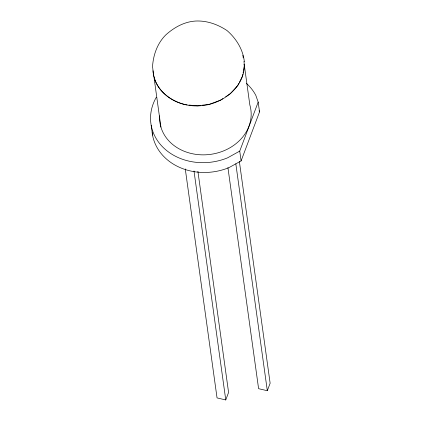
<?xml version="1.0" encoding="UTF-8"?>
<svg xmlns="http://www.w3.org/2000/svg" width="421" height="421" viewBox="0 0 421 421"><rect width="100%" height="100%" fill="white"/><g stroke="black" fill="none" stroke-linecap="round" stroke-linejoin="round"><path stroke-width="0.63" d="M152.46 68.149C152.912 55.961 156.991 43.637 165.785 34.911C174.073 27.476 184.066 21.829 195.381 21.05C206.727 20.429 217.736 24.339 227.072 30.601C236.197 38.49 243.059 49.546 244.348 61.687M242.885 74.259L242.575 76.027L239.438 82.232M243.112 72.991L243.338 71.728M243.564 70.46L244.364 65.944L244.133 64.203M152.17 132.626A55.109 46.426 -7.9 0 0 229.024 167.595L241.096 160.906L239.738 151.102L258.173 102.108L255.794 95.299A55.109 46.426 -7.9 0 0 246.495 83.432M241.096 160.906L259.536 111.912L258.173 102.108M185.277 168.947L217.047 397.908L225.761 399.95L228.582 392.456L197.896 171.3M227.924 167.6L258.599 388.678L267.314 390.72L270.135 383.226L239.365 161.501M238.87 83.347L237.786 85.495L230.324 93.709L225.672 96.793M222.935 98.614L220.699 100.098L209.563 104.234L201.906 105.261M239.738 151.102L227.666 157.796A55.109 46.426 -7.9 0 1 165.742 149.797A55.109 46.426 -7.9 0 1 156.296 97.288M200.622 105.434L197.681 105.829L188.929 105.055M187.045 104.887L185.861 104.782C169.542 101.408 153.739 88.373 153.144 70.781M242.77 55.367L243.038 55.93M259.104 110.676L259.536 111.912M243.964 61.319C247.101 85.642 222.941 104.545 200.354 105.76C178.767 107.687 154.307 93.52 152.934 70.275L152.855 68.607M243.127 56.577L243.306 57.866M244.201 64.313L249.837 104.945A45.926 38.69 -7.9 0 1 209.726 154.47A45.926 38.69 -7.9 0 1 159.638 115.828M235.823 163.795L267.314 390.72M193.992 170.989L225.761 399.95M154.112 78.08L160.917 127.1M151.186 125.342L152.549 135.146M243.112 56.488L243.259 57.609"/></g></svg>
